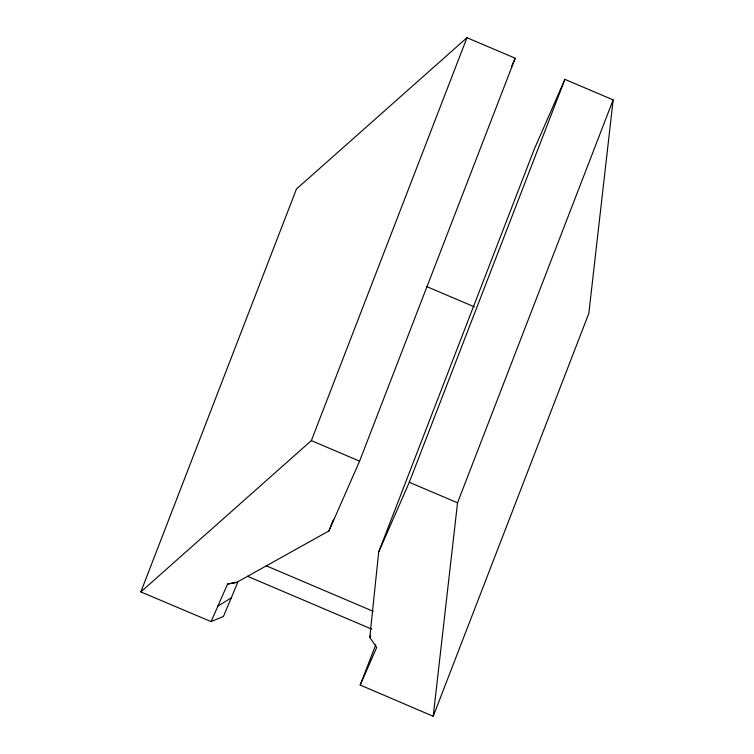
<?xml version="1.0" encoding="UTF-8"?>
<svg xmlns="http://www.w3.org/2000/svg" width="754" height="754" viewBox="0 0 754 754"><rect width="100%" height="100%" fill="white"/><g stroke="black" fill="none" stroke-linecap="round" stroke-linejoin="round"><path stroke-width="1.13" d="M360.195 685.037L376.68 647.479L369.799 637.441L378.678 552.051L534.284 149.122L564.906 79.368L613.153 99.886L588.827 313.381L433.211 716.3L360.195 685.037L375.746 644.783M433.211 716.3L457.537 502.805L613.153 99.886M140.847 591.918L296.463 189L466.971 37.7L515.208 58.218L359.592 461.146L328.97 530.901L237.472 581.956L227.576 584.048L211.092 621.607L140.847 591.918L311.355 440.619L466.971 37.7M328.97 530.901L333.211 519.921M378.678 552.051L409.299 482.287L564.906 79.368M369.799 637.441L370.648 635.245M211.092 621.607L223.429 616.452L237.764 582.38L227.576 584.048M511.438 66.804L515.208 58.218M217.906 606.093L231.714 597.583M426.83 286.624L474.37 306.85M311.355 440.619L359.592 461.146M409.299 482.287L457.537 502.805M266.181 565.773L373.145 611.277M247.472 576.273L371.722 629.138"/></g></svg>
